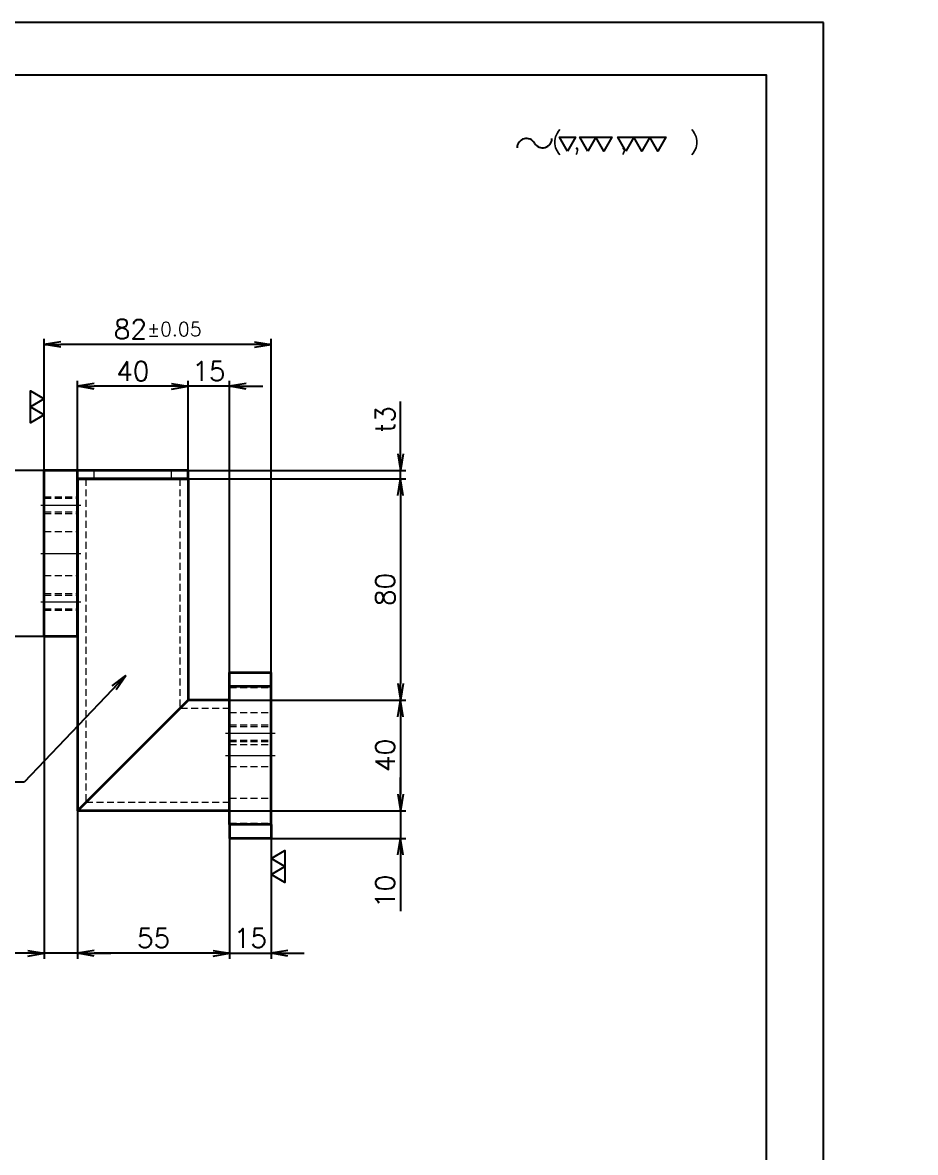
# Model space of a CAD drawing. Header units: millimetres. Extents: x 11035 to 42401, y -8968 to 2503.
# Drawn here: x 14362.4 to 14685.2, y 1500.6 to 1909.1 of the extents above; entities that cross this region are included whole.
import ezdxf

# ---------------------------------------------------------------- set-up
doc = ezdxf.new("R2010")
doc.units = ezdxf.units.MM
doc.linetypes.add('CENTER-HOKUTO', pattern=[23, 20, -1, 1, -1])
doc.linetypes.add('HIDDEN-HOKUTO', pattern=[3.8, 2.5, -1.3])
doc.layers.add('AM_7', color=2, linetype='CENTER-HOKUTO', lineweight=30)
doc.layers.add('AM_HID', color=1, linetype='HIDDEN-HOKUTO', lineweight=25)
doc.layers.add('title_frame', color=7, linetype='Continuous')
doc.layers.add('word_dim', color=253, linetype='Continuous')
doc.styles.get("Standard").update_dxf_attribs({"font": 'romans.shx', "bigfont": 'bigfont.shx'})
doc.dimstyles.new('RS1-1', dxfattribs={"dimtxt": 3.5, "dimasz": 3, "dimexe": 1, "dimexo": 0, "dimgap": 1, "dimtad": 3, "dimdsep": 46, "dimtxsty": 'Standard', "dimblk1": 'OPEN', "dimblk2": 'OPEN', "dimsah": 1, "dimcen": 0, "dimclrd": 256, "dimclre": 256, "dimclrt": 3, "dimazin": 2, "dimtfac": 1, "dimtmove": 0, "dimatfit": 3, "dimldrblk": 'OPEN', "dimfxl": 0, "dimtolj": 1, "dimtzin": 0, "dimarcsym": 0})
doc.dimstyles.new('RS1-2', dxfattribs={"dimscale": 2, "dimtxt": 3.5, "dimasz": 3, "dimexe": 1, "dimexo": 0, "dimgap": 1, "dimtad": 3, "dimdsep": 46, "dimtxsty": 'Standard', "dimblk1": 'OPEN', "dimblk2": 'OPEN', "dimsah": 1, "dimcen": 0, "dimclrd": 256, "dimclre": 256, "dimclrt": 3, "dimadec": 0, "dimazin": 0, "dimtfac": 1, "dimtmove": 0, "dimatfit": 3, "dimldrblk": 'OPEN', "dimfxl": 0, "dimtolj": 1, "dimtzin": 0, "dimarcsym": 0})

# ---------------------------------------------------------------- blocks, each defined once
blk = doc.blocks.new('shiage0')
at = {"layer": 'word_dim', "color": 3, "linetype": 'Continuous'}
for centre, start, end in [((1.69, 0), 30, 180), ((4.61, 1.69), 210, 0)]:
    blk.add_arc(centre, 1.69, start, end, dxfattribs=at)
blk = doc.blocks.new('10')
at = {"layer": 'title_frame', "color": 3, "linetype": 'Continuous'}
for points in [[(9.63, 2.65), (8.18, 5.15), (11.07, 5.15)], [(13.31, 2.65), (11.86, 5.15), (17.64, 5.15), (16.2, 2.65), (14.75, 5.15)], [(20.17, 2.65), (18.73, 5.15), (27.4, 5.15), (25.95, 2.65), (24.51, 5.15), (23.06, 2.65), (21.62, 5.15)]]:
    blk.add_lwpolyline(points, close=True, dxfattribs=at)
blk.add_blockref('shiage0', (0.52, 3.24), dxfattribs=at)
blk.add_text('( ,   ,     )', height=3, dxfattribs=at).set_placement((6.84, 2.97))
blk = doc.blocks.new('_Open')
at = {"color": 0, "lineweight": -2}
for p, q in [((-1, 0.167), (0, 0)), ((-1, -0.167), (0, 0)), ((0, 0), (-1, 0))]:
    blk.add_line(p, q, dxfattribs=at)
blk = doc.blocks.new('*D65')
at = {"layer": 'DEFPOINTS', "color": 0, "linetype": 'Continuous', "ltscale": 2}
for p in [(14437.22, 1614.12), (14452.22, 1614.12), (14452.22, 1572.6)]:
    blk.add_point(p, dxfattribs=at)
at = {"layer": 'word_dim', "linetype": 'Continuous', "lineweight": -2, "ltscale": 2}
for p, q in [((14437.22, 1614.12), (14437.22, 1570.6)), ((14452.22, 1614.12), (14452.22, 1570.6)), ((14431.22, 1572.6), (14425.22, 1572.6)), ((14437.22, 1572.6), (14452.22, 1572.6)), ((14458.22, 1572.6), (14464.22, 1572.6))]:
    blk.add_line(p, q, dxfattribs=at)
at = {"layer": 'word_dim', "linetype": 'Continuous', "lineweight": -2, "ltscale": 2, "xscale": 6, "yscale": 6, "zscale": 6}
blk.add_blockref('_Open', (14437.22, 1572.6), dxfattribs=at)
at = {"layer": 'word_dim', "linetype": 'Continuous', "lineweight": -2, "ltscale": 2, "xscale": 6, "yscale": 6, "zscale": 6, "rotation": 180}
blk.add_blockref('_Open', (14452.22, 1572.6), dxfattribs=at)
at = {"layer": 'word_dim', "color": 3, "linetype": 'Continuous', "ltscale": 2, "insert": (14444.72, 1578.1), "char_height": 7, "attachment_point": 5}
blk.add_mtext('\\A1;15', dxfattribs=at)
blk = doc.blocks.new('*D66')
at = {"layer": 'DEFPOINTS', "color": 0, "linetype": 'Continuous', "ltscale": 2}
for p in [(14382.22, 1624.12), (14437.22, 1614.12), (14382.22, 1572.6)]:
    blk.add_point(p, dxfattribs=at)
at = {"layer": 'word_dim', "linetype": 'Continuous', "lineweight": -2, "ltscale": 2}
for p, q in [((14382.22, 1624.12), (14382.22, 1570.6)), ((14437.22, 1614.12), (14437.22, 1570.6)), ((14431.22, 1572.6), (14388.22, 1572.6))]:
    blk.add_line(p, q, dxfattribs=at)
at = {"layer": 'word_dim', "linetype": 'Continuous', "lineweight": -2, "ltscale": 2, "xscale": 6, "yscale": 6, "zscale": 6, "rotation": 180}
blk.add_blockref('_Open', (14382.22, 1572.6), dxfattribs=at)
at = {"layer": 'word_dim', "linetype": 'Continuous', "lineweight": -2, "ltscale": 2, "xscale": 6, "yscale": 6, "zscale": 6}
blk.add_blockref('_Open', (14437.22, 1572.6), dxfattribs=at)
at = {"layer": 'word_dim', "color": 3, "linetype": 'Continuous', "ltscale": 2, "insert": (14409.72, 1578.1), "char_height": 7, "attachment_point": 5}
blk.add_mtext('\\A1;55', dxfattribs=at)
blk = doc.blocks.new('*D67')
at = {"layer": 'DEFPOINTS', "color": 0, "linetype": 'Continuous', "ltscale": 2}
for p in [(14370.22, 1687.12), (14382.22, 1687.12), (14370.22, 1572.6)]:
    blk.add_point(p, dxfattribs=at)
at = {"layer": 'word_dim', "linetype": 'Continuous', "lineweight": -2, "ltscale": 2}
for p, q in [((14370.22, 1687.12), (14370.22, 1570.6)), ((14382.22, 1687.12), (14382.22, 1570.6)), ((14364.22, 1572.6), (14343.88, 1572.6)), ((14382.22, 1572.6), (14370.22, 1572.6)), ((14388.22, 1572.6), (14394.22, 1572.6))]:
    blk.add_line(p, q, dxfattribs=at)
at = {"layer": 'word_dim', "linetype": 'Continuous', "lineweight": -2, "ltscale": 2, "xscale": 6, "yscale": 6, "zscale": 6}
blk.add_blockref('_Open', (14370.22, 1572.6), dxfattribs=at)
at = {"layer": 'word_dim', "linetype": 'Continuous', "lineweight": -2, "ltscale": 2, "xscale": 6, "yscale": 6, "zscale": 6, "rotation": 180}
blk.add_blockref('_Open', (14382.22, 1572.6), dxfattribs=at)
at = {"layer": 'word_dim', "color": 3, "linetype": 'Continuous', "ltscale": 2, "insert": (14351.05, 1578.1), "char_height": 7, "attachment_point": 5}
blk.add_mtext('\\A1;12', dxfattribs=at)
blk = doc.blocks.new('*D68')
at = {"layer": 'DEFPOINTS', "color": 0, "linetype": 'Continuous', "ltscale": 2}
for p in [(14370.22, 1792.71), (14370.22, 1747.12), (14452.22, 1674.12)]:
    blk.add_point(p, dxfattribs=at)
at = {"layer": 'word_dim', "linetype": 'Continuous', "lineweight": -2, "ltscale": 2}
for p, q in [((14370.22, 1747.12), (14370.22, 1794.71)), ((14452.22, 1674.12), (14452.22, 1794.71)), ((14446.22, 1792.71), (14376.22, 1792.71))]:
    blk.add_line(p, q, dxfattribs=at)
at = {"layer": 'word_dim', "linetype": 'Continuous', "lineweight": -2, "ltscale": 2, "xscale": 6, "yscale": 6, "zscale": 6, "rotation": 180}
blk.add_blockref('_Open', (14370.22, 1792.71), dxfattribs=at)
at = {"layer": 'word_dim', "linetype": 'Continuous', "lineweight": -2, "ltscale": 2, "xscale": 6, "yscale": 6, "zscale": 6}
blk.add_blockref('_Open', (14452.22, 1792.71), dxfattribs=at)
at = {"layer": 'word_dim', "color": 3, "linetype": 'Continuous', "ltscale": 2, "insert": (14411.22, 1798.21), "char_height": 7, "attachment_point": 5}
blk.add_mtext('\\A1;82{\\H0.715x;%%p0.05}', dxfattribs=at)
blk = doc.blocks.new('*D69')
at = {"layer": 'DEFPOINTS', "color": 0, "linetype": 'Continuous', "ltscale": 2}
for p in [(14422.22, 1744.12), (14437.22, 1664.12), (14498.98, 1664.12)]:
    blk.add_point(p, dxfattribs=at)
at = {"layer": 'word_dim', "linetype": 'Continuous', "lineweight": -2, "ltscale": 2}
for p, q in [((14422.22, 1744.12), (14500.98, 1744.12)), ((14498.98, 1738.12), (14498.98, 1670.12)), ((14437.22, 1664.12), (14500.98, 1664.12))]:
    blk.add_line(p, q, dxfattribs=at)
at = {"layer": 'word_dim', "linetype": 'Continuous', "lineweight": -2, "ltscale": 2, "xscale": 6, "yscale": 6, "zscale": 6}
for p, rotation in [((14498.98, 1744.12), 90), ((14498.98, 1664.12), 270)]:
    blk.add_blockref('_Open', p, dxfattribs=dict(at, rotation=rotation))
at = {"layer": 'word_dim', "color": 3, "linetype": 'Continuous', "ltscale": 2, "insert": (14493.48, 1704.12), "char_height": 7, "attachment_point": 5, "rotation": 90}
blk.add_mtext('\\A1;80', dxfattribs=at)
blk = doc.blocks.new('*D70')
at = {"layer": 'DEFPOINTS', "color": 0, "linetype": 'Continuous', "ltscale": 2}
for p in [(14437.22, 1664.12), (14437.22, 1624.12), (14498.98, 1624.12)]:
    blk.add_point(p, dxfattribs=at)
at = {"layer": 'word_dim', "linetype": 'Continuous', "lineweight": -2, "ltscale": 2}
for p, q in [((14437.22, 1664.12), (14500.98, 1664.12)), ((14498.98, 1658.12), (14498.98, 1630.12)), ((14437.22, 1624.12), (14500.98, 1624.12))]:
    blk.add_line(p, q, dxfattribs=at)
at = {"layer": 'word_dim', "linetype": 'Continuous', "lineweight": -2, "ltscale": 2, "xscale": 6, "yscale": 6, "zscale": 6}
for p, rotation in [((14498.98, 1664.12), 90), ((14498.98, 1624.12), 270)]:
    blk.add_blockref('_Open', p, dxfattribs=dict(at, rotation=rotation))
at = {"layer": 'word_dim', "color": 3, "linetype": 'Continuous', "ltscale": 2, "insert": (14493.48, 1644.12), "char_height": 7, "attachment_point": 5, "rotation": 90}
blk.add_mtext('\\A1;40', dxfattribs=at)
blk = doc.blocks.new('*D71')
at = {"layer": 'DEFPOINTS', "color": 0, "linetype": 'Continuous', "ltscale": 2}
for p in [(14422.22, 1777.57), (14422.22, 1747.12), (14437.22, 1674.12)]:
    blk.add_point(p, dxfattribs=at)
at = {"layer": 'word_dim', "linetype": 'Continuous', "lineweight": -2, "ltscale": 2}
for p, q in [((14416.22, 1777.57), (14410.22, 1777.57)), ((14422.22, 1747.12), (14422.22, 1779.57)), ((14437.22, 1777.57), (14422.22, 1777.57)), ((14437.22, 1674.12), (14437.22, 1779.57)), ((14443.22, 1777.57), (14449.22, 1777.57))]:
    blk.add_line(p, q, dxfattribs=at)
at = {"layer": 'word_dim', "linetype": 'Continuous', "lineweight": -2, "ltscale": 2, "xscale": 6, "yscale": 6, "zscale": 6}
blk.add_blockref('_Open', (14422.22, 1777.57), dxfattribs=at)
at = {"layer": 'word_dim', "linetype": 'Continuous', "lineweight": -2, "ltscale": 2, "xscale": 6, "yscale": 6, "zscale": 6, "rotation": 180}
blk.add_blockref('_Open', (14437.22, 1777.57), dxfattribs=at)
at = {"layer": 'word_dim', "color": 3, "linetype": 'Continuous', "ltscale": 2, "insert": (14429.72, 1783.07), "char_height": 7, "attachment_point": 5}
blk.add_mtext('\\A1;15', dxfattribs=at)
blk = doc.blocks.new('*D72')
at = {"layer": 'DEFPOINTS', "color": 0, "linetype": 'Continuous', "ltscale": 2}
for p in [(14382.22, 1777.57), (14382.22, 1747.12), (14422.22, 1747.12)]:
    blk.add_point(p, dxfattribs=at)
at = {"layer": 'word_dim', "linetype": 'Continuous', "lineweight": -2, "ltscale": 2}
for p, q in [((14382.22, 1747.12), (14382.22, 1779.57)), ((14416.22, 1777.57), (14388.22, 1777.57)), ((14422.22, 1747.12), (14422.22, 1779.57))]:
    blk.add_line(p, q, dxfattribs=at)
at = {"layer": 'word_dim', "linetype": 'Continuous', "lineweight": -2, "ltscale": 2, "xscale": 6, "yscale": 6, "zscale": 6, "rotation": 180}
blk.add_blockref('_Open', (14382.22, 1777.57), dxfattribs=at)
at = {"layer": 'word_dim', "linetype": 'Continuous', "lineweight": -2, "ltscale": 2, "xscale": 6, "yscale": 6, "zscale": 6}
blk.add_blockref('_Open', (14422.22, 1777.57), dxfattribs=at)
at = {"layer": 'word_dim', "color": 3, "linetype": 'Continuous', "ltscale": 2, "insert": (14402.22, 1783.07), "char_height": 7, "attachment_point": 5}
blk.add_mtext('\\A1;40', dxfattribs=at)
blk = doc.blocks.new('*D73')
at = {"layer": 'DEFPOINTS', "color": 0, "linetype": 'Continuous', "ltscale": 2}
for p in [(14422.22, 1747.12), (14422.22, 1744.12), (14498.98, 1744.12)]:
    blk.add_point(p, dxfattribs=at)
at = {"layer": 'word_dim', "linetype": 'Continuous', "lineweight": -2, "ltscale": 2}
for p, q in [((14498.98, 1753.12), (14498.98, 1772.12)), ((14422.22, 1747.12), (14500.98, 1747.12)), ((14498.98, 1744.12), (14498.98, 1747.12)), ((14422.22, 1744.12), (14500.98, 1744.12)), ((14498.98, 1738.12), (14498.98, 1732.12))]:
    blk.add_line(p, q, dxfattribs=at)
at = {"layer": 'word_dim', "linetype": 'Continuous', "lineweight": -2, "ltscale": 2, "xscale": 6, "yscale": 6, "zscale": 6}
for p, rotation in [((14498.98, 1747.12), 270), ((14498.98, 1744.12), 90)]:
    blk.add_blockref('_Open', p, dxfattribs=dict(at, rotation=rotation))
at = {"layer": 'word_dim', "color": 3, "linetype": 'Continuous', "ltscale": 2, "insert": (14493.48, 1765.62), "char_height": 7, "attachment_point": 5, "rotation": 90}
blk.add_mtext('\\A1;t3', dxfattribs=at)
blk = doc.blocks.new('*D74')
at = {"layer": 'DEFPOINTS', "color": 0, "linetype": 'Continuous', "ltscale": 2}
for p in [(14453.72, 1624.12), (14498.98, 1624.12), (14452.22, 1614.12)]:
    blk.add_point(p, dxfattribs=at)
at = {"layer": 'word_dim', "linetype": 'Continuous', "lineweight": -2, "ltscale": 2}
for p, q in [((14498.98, 1630.12), (14498.98, 1636.12)), ((14453.72, 1624.12), (14500.98, 1624.12)), ((14498.98, 1624.12), (14498.98, 1614.12)), ((14452.22, 1614.12), (14500.98, 1614.12)), ((14498.98, 1608.12), (14498.98, 1587.79))]:
    blk.add_line(p, q, dxfattribs=at)
at = {"layer": 'word_dim', "linetype": 'Continuous', "lineweight": -2, "ltscale": 2, "xscale": 6, "yscale": 6, "zscale": 6}
for p, rotation in [((14498.98, 1624.12), 270), ((14498.98, 1614.12), 90)]:
    blk.add_blockref('_Open', p, dxfattribs=dict(at, rotation=rotation))
at = {"layer": 'word_dim', "color": 3, "linetype": 'Continuous', "ltscale": 2, "insert": (14493.48, 1594.96), "char_height": 7, "attachment_point": 5, "rotation": 90}
blk.add_mtext('\\A1;10', dxfattribs=at)
blk = doc.blocks.new('*D79')
at = {"layer": 'DEFPOINTS', "color": 0, "linetype": 'Continuous', "ltscale": 2}
for p in [(14370.22, 1747.12), (14326.79, 1687.12), (14370.22, 1687.12)]:
    blk.add_point(p, dxfattribs=at)
at = {"layer": 'word_dim', "linetype": 'Continuous', "lineweight": -2, "ltscale": 2}
for p, q in [((14370.22, 1747.12), (14324.79, 1747.12)), ((14326.79, 1741.12), (14326.79, 1693.12)), ((14370.22, 1687.12), (14324.79, 1687.12))]:
    blk.add_line(p, q, dxfattribs=at)
at = {"layer": 'word_dim', "linetype": 'Continuous', "lineweight": -2, "ltscale": 2, "xscale": 6, "yscale": 6, "zscale": 6}
for p, rotation in [((14326.79, 1747.12), 90), ((14326.79, 1687.12), 270)]:
    blk.add_blockref('_Open', p, dxfattribs=dict(at, rotation=rotation))
at = {"layer": 'word_dim', "color": 3, "linetype": 'Continuous', "ltscale": 2, "insert": (14321.29, 1717.12), "char_height": 7, "attachment_point": 5, "rotation": 90}
blk.add_mtext('\\A1;60', dxfattribs=at)
blk = doc.blocks.new('*D176')
at = {"layer": 'DEFPOINTS', "color": 0, "linetype": 'Continuous', "ltscale": 2}
for p in [(12963.73, 1548.82), (12963.73, 1529.4), (12979.23, 1529.4)]:
    blk.add_point(p, dxfattribs=at)
at = {"layer": 'DEFPOINTS', "color": 0, "ltscale": 2}
for p in [(42286.85, -8849.77), (42263.85, -8854.69), (42286.85, -8857.69)]:
    blk.add_point(p, dxfattribs=at)
at = {"layer": 'word_dim', "linetype": 'Continuous', "lineweight": -2, "ltscale": 2}
for p, q in [((12963.73, 1548.82), (12934.02, 1548.82)), ((12963.73, 1529.4), (12963.73, 1549.82)), ((12976.23, 1548.82), (12966.73, 1548.82)), ((12979.23, 1529.4), (12979.23, 1549.82))]:
    blk.add_line(p, q, dxfattribs=at)
at = {"layer": 'word_dim', "lineweight": 25, "ltscale": 2}
for p, q in [((42263.85, -8854.69), (42263.85, -8848.77)), ((42266.85, -8849.77), (42283.85, -8849.77)), ((42286.85, -8857.69), (42286.85, -8848.77))]:
    blk.add_line(p, q, dxfattribs=at)
at = {"layer": 'word_dim', "linetype": 'Continuous', "lineweight": -2, "ltscale": 2, "xscale": 3, "yscale": 3, "zscale": 3, "rotation": 180}
blk.add_blockref('_Open', (12963.73, 1548.82), dxfattribs=at)
at = {"layer": 'word_dim', "linetype": 'Continuous', "lineweight": -2, "ltscale": 2, "xscale": 3, "yscale": 3, "zscale": 3}
blk.add_blockref('_Open', (12979.23, 1548.82), dxfattribs=at)
at = {"layer": 'word_dim', "lineweight": 25, "ltscale": 2, "xscale": 3, "yscale": 3, "zscale": 3, "rotation": 180}
blk.add_blockref('_Open', (42263.85, -8849.77), dxfattribs=at)
at = {"layer": 'word_dim', "lineweight": 25, "ltscale": 2, "xscale": 3, "yscale": 3, "zscale": 3}
blk.add_blockref('_Open', (42286.85, -8849.77), dxfattribs=at)
at = {"layer": 'word_dim', "color": 3, "linetype": 'Continuous', "ltscale": 2, "insert": (12947.37, 1552.67), "char_height": 3.5, "attachment_point": 5}
blk.add_mtext('\\A1;%%C15.5{\\H0.7x;\\S+0^ -0.05;}', dxfattribs=at)
at = {"layer": 'word_dim', "color": 3, "ltscale": 2, "insert": (42275.35, -8847.02), "char_height": 3.5, "attachment_point": 5}
blk.add_mtext('\\A1;23', dxfattribs=at)
blk = doc.blocks.new('*D177')
at = {"layer": 'DEFPOINTS', "color": 0, "linetype": 'Continuous', "ltscale": 2}
for p in [(12963.73, 1529.4), (12979.23, 1521.4), (13006.99, 1521.4)]:
    blk.add_point(p, dxfattribs=at)
at = {"layer": 'DEFPOINTS', "color": 0, "ltscale": 2}
for p in [(42316.85, -8864.8), (42321.85, -8874.69), (42316.85, -8883.05)]:
    blk.add_point(p, dxfattribs=at)
at = {"layer": 'word_dim', "linetype": 'Continuous', "lineweight": -2, "ltscale": 2}
for p, q in [((13006.99, 1532.4), (13006.99, 1535.4)), ((12963.73, 1529.4), (13007.99, 1529.4)), ((13006.99, 1529.4), (13006.99, 1521.4)), ((12979.23, 1521.4), (13007.99, 1521.4)), ((13006.99, 1518.4), (13006.99, 1515.4))]:
    blk.add_line(p, q, dxfattribs=at)
at = {"layer": 'word_dim', "lineweight": 25, "ltscale": 2}
for p, q in [((42316.85, -8864.8), (42316.85, -8884.05)), ((42321.85, -8874.69), (42321.85, -8884.05)), ((42313.85, -8883.05), (42310.85, -8883.05)), ((42321.85, -8883.05), (42316.85, -8883.05)), ((42324.85, -8883.05), (42327.85, -8883.05))]:
    blk.add_line(p, q, dxfattribs=at)
at = {"layer": 'word_dim', "linetype": 'Continuous', "lineweight": -2, "ltscale": 2, "xscale": 3, "yscale": 3, "zscale": 3}
for p, rotation in [((13006.99, 1529.4), 270), ((13006.99, 1521.4), 90)]:
    blk.add_blockref('_Open', p, dxfattribs=dict(at, rotation=rotation))
at = {"layer": 'word_dim', "lineweight": 25, "ltscale": 2, "xscale": 3, "yscale": 3, "zscale": 3}
blk.add_blockref('_Open', (42316.85, -8883.05), dxfattribs=at)
at = {"layer": 'word_dim', "lineweight": 25, "ltscale": 2, "xscale": 3, "yscale": 3, "zscale": 3, "rotation": 180}
blk.add_blockref('_Open', (42321.85, -8883.05), dxfattribs=at)
at = {"layer": 'word_dim', "color": 3, "linetype": 'Continuous', "ltscale": 2, "insert": (13004.24, 1525.4), "char_height": 3.5, "attachment_point": 5, "rotation": 90}
blk.add_mtext('\\A1;8', dxfattribs=at)
at = {"layer": 'word_dim', "color": 3, "ltscale": 2, "insert": (42319.35, -8880.3), "char_height": 3.5, "attachment_point": 5}
blk.add_mtext('\\A1;5', dxfattribs=at)
blk = doc.blocks.new('*D178')
at = {"layer": 'DEFPOINTS', "color": 0, "linetype": 'Continuous', "ltscale": 2}
for p in [(12976.24, 1569.81), (12969.75, 1539.82), (12973.21, 1539.82), (12963.73, 1529.4), (12979.23, 1529.4)]:
    blk.add_point(p, dxfattribs=at)
at = {"layer": 'DEFPOINTS', "color": 0, "ltscale": 2}
for p in [(42315.82, -8863.94), (42317.89, -8861.45)]:
    blk.add_point(p, dxfattribs=at)
at = {"layer": 'word_dim', "linetype": 'Continuous', "lineweight": -2, "ltscale": 2}
for q in [(12957.28, 1567.42), (12985.68, 1567.42)]:
    blk.add_line((12971.48, 1542.82), q, dxfattribs=at)
at = {"layer": 'word_dim', "lineweight": 25, "ltscale": 2}
for p, q in [((42335.5, -8840.23), (42319.81, -8859.14)), ((42377.1, -8840.23), (42335.5, -8840.23)), ((42315.82, -8863.94), (42317.89, -8861.45)), ((42313.9, -8866.25), (42311.99, -8868.56))]:
    blk.add_line(p, q, dxfattribs=at)
at = {"layer": 'word_dim', "linetype": 'Continuous', "lineweight": -2, "ltscale": 2}
blk.add_arc((12971.48, 1542.82), 27.4, 66.276, 113.724, dxfattribs=at)
at = {"layer": 'word_dim', "linetype": 'Continuous', "lineweight": -2, "ltscale": 2, "xscale": 3, "yscale": 3, "zscale": 3}
for p, rotation in [((12957.78, 1566.56), 206.8619962460085), ((12985.18, 1566.56), 333.1380037539915)]:
    blk.add_blockref('_Open', p, dxfattribs=dict(at, rotation=rotation))
at = {"layer": 'word_dim', "lineweight": 25, "ltscale": 2, "xscale": 3, "yscale": 3, "zscale": 3}
for p, rotation in [((42317.89, -8861.45), 230.3130372418511), ((42315.82, -8863.94), 50.31303724185107)]:
    blk.add_blockref('_Open', p, dxfattribs=dict(at, rotation=rotation))
at = {"layer": 'word_dim', "color": 3, "linetype": 'Continuous', "ltscale": 2, "insert": (12971.48, 1572.98), "char_height": 3.5, "attachment_point": 5}
blk.add_mtext('\\A1;60°', dxfattribs=at)
at = {"layer": 'word_dim', "color": 3, "ltscale": 2, "insert": (42356.8, -8837.48), "char_height": 3.5, "attachment_point": 5}
blk.add_mtext('\\A1;TAP{\\Fromans,bigfont|c134;.2-}M{\\Fromans,bigfont|c134;4} THRU', dxfattribs=at)
blk = doc.blocks.new('*D181')
at = {"layer": 'DEFPOINTS', "color": 0, "linetype": 'Continuous', "ltscale": 2}
for p in [(12943.98, 1506.4), (12998.98, 1506.4), (12943.98, 1471.43)]:
    blk.add_point(p, dxfattribs=at)
at = {"layer": 'DEFPOINTS', "color": 0, "ltscale": 2}
for p in [(42321.85, -8918.03), (42321.85, -8929.03), (42338, -8929.03)]:
    blk.add_point(p, dxfattribs=at)
at = {"layer": 'word_dim', "linetype": 'Continuous', "lineweight": -2, "ltscale": 2}
for p, q in [((12943.98, 1506.4), (12943.98, 1470.43)), ((12998.98, 1506.4), (12998.98, 1470.43)), ((12995.98, 1471.43), (12946.98, 1471.43))]:
    blk.add_line(p, q, dxfattribs=at)
at = {"layer": 'word_dim', "lineweight": 25, "ltscale": 2}
for p, q in [((42321.85, -8918.03), (42338.69, -8918.03)), ((42338, -8920.83), (42338, -8926.23)), ((42321.85, -8929.03), (42338.69, -8929.03))]:
    blk.add_line(p, q, dxfattribs=at)
at = {"layer": 'word_dim', "linetype": 'Continuous', "lineweight": -2, "ltscale": 2, "xscale": 3, "yscale": 3, "zscale": 3, "rotation": 180}
blk.add_blockref('_Open', (12943.98, 1471.43), dxfattribs=at)
at = {"layer": 'word_dim', "linetype": 'Continuous', "lineweight": -2, "ltscale": 2, "xscale": 3, "yscale": 3, "zscale": 3}
blk.add_blockref('_Open', (12998.98, 1471.43), dxfattribs=at)
at = {"layer": 'word_dim', "lineweight": 25, "ltscale": 2, "xscale": 2.8, "yscale": 2.8, "zscale": 2.8}
for p, rotation in [((42338, -8918.03), 90), ((42338, -8929.03), 270)]:
    blk.add_blockref('_Open', p, dxfattribs=dict(at, rotation=rotation))
at = {"layer": 'word_dim', "color": 3, "linetype": 'Continuous', "ltscale": 2, "insert": (12971.48, 1474.18), "char_height": 3.5, "attachment_point": 5}
blk.add_mtext('\\A1;%%c55', dxfattribs=at)
at = {"layer": 'word_dim', "color": 3, "ltscale": 2, "insert": (42335.55, -8923.53), "char_height": 3.5, "attachment_point": 5, "rotation": 90}
blk.add_mtext('\\A1;%%c11', dxfattribs=at)

msp = doc.modelspace()

# ---------------------------------------------------------------- linework, layer by layer
at = {"color": 7, "lineweight": 35}
for p, q in [((14370.218, 1687.125), (14370.218, 1747.125)), ((14382.218, 1687.125), (14382.218, 1747.125)), ((14416.218, 1747.125), (14388.218, 1747.125)), ((14382.218, 1744.125), (14382.218, 1624.125)), ((14388.218, 1744.125), (14416.218, 1744.125)), ((14416.218, 1744.125), (14388.218, 1744.125)), ((14422.218, 1744.125), (14422.218, 1664.125)), ((14437.218, 1619.125), (14437.218, 1669.125)), ((14452.218, 1619.125), (14452.218, 1669.125)), ((14416.218, 1658.125), (14388.218, 1630.125)), ((14388.218, 1630.125), (14416.218, 1658.125)), ((14437.218, 1624.125), (14382.218, 1624.125))]:
    msp.add_line(p, q, dxfattribs=at)
at = {"color": 7, "lineweight": 35, "ltscale": 0.3}
for p, q in [((14382.218, 1747.125), (14370.218, 1747.125)), ((14382.218, 1687.125), (14370.218, 1687.125))]:
    msp.add_line(p, q, dxfattribs=at)
at = {"color": 7, "lineweight": 35, "ltscale": 0.075}
for p, q in [((14382.218, 1744.125), (14382.218, 1747.125)), ((14422.218, 1744.125), (14422.218, 1747.125))]:
    msp.add_line(p, q, dxfattribs=at)
at = {"color": 7, "lineweight": 35, "ltscale": 0.15}
for p, q in [((14388.218, 1747.125), (14382.218, 1747.125)), ((14422.218, 1747.125), (14416.218, 1747.125)), ((14382.218, 1744.125), (14388.218, 1744.125)), ((14388.218, 1744.125), (14382.218, 1744.125)), ((14416.218, 1744.125), (14422.218, 1744.125)), ((14422.218, 1744.125), (14416.218, 1744.125))]:
    msp.add_line(p, q, dxfattribs=at)
at = {"color": 7, "lineweight": 35, "ltscale": 0.375}
for p, q in [((14437.218, 1674.125), (14452.218, 1674.125)), ((14437.218, 1669.125), (14452.218, 1669.125)), ((14437.218, 1664.125), (14422.218, 1664.125)), ((14452.218, 1619.125), (14437.218, 1619.125)), ((14452.218, 1614.125), (14437.218, 1614.125))]:
    msp.add_line(p, q, dxfattribs=at)
at = {"color": 7, "lineweight": 35, "ltscale": 0.125}
for p, q in [((14437.218, 1669.125), (14437.218, 1674.125)), ((14452.218, 1669.125), (14452.218, 1674.125)), ((14437.218, 1619.125), (14437.218, 1614.125)), ((14452.218, 1619.125), (14452.218, 1614.125))]:
    msp.add_line(p, q, dxfattribs=at)
at = {"color": 7, "lineweight": 35, "ltscale": 0.212132}
for p, q in [((14416.218, 1658.125), (14422.218, 1664.125)), ((14422.218, 1664.125), (14416.218, 1658.125)), ((14382.218, 1624.125), (14388.218, 1630.125)), ((14388.218, 1630.125), (14382.218, 1624.125))]:
    msp.add_line(p, q, dxfattribs=at)
at = {"layer": 'AM_7', "color": 2, "lineweight": 13}
for p, q in [((14388.218, 1743.825), (14388.218, 1747.425)), ((14416.218, 1743.825), (14416.218, 1747.425)), ((14369.018, 1734.625), (14383.418, 1734.625)), ((14369.018, 1717.125), (14383.418, 1717.125)), ((14369.018, 1699.625), (14383.418, 1699.625)), ((14435.718, 1664.125), (14453.718, 1664.125)), ((14435.718, 1652.125), (14453.718, 1652.125)), ((14435.718, 1644.125), (14453.718, 1644.125)), ((14435.718, 1624.125), (14453.718, 1624.125))]:
    msp.add_line(p, q, dxfattribs=at)
at = {"layer": 'AM_HID', "color": 1, "lineweight": 13}
for p, q in [((14385.218, 1744.125), (14385.218, 1627.125)), ((14419.218, 1744.125), (14419.218, 1661.125)), ((14370.218, 1737.625), (14382.218, 1737.625)), ((14370.218, 1737.625), (14382.218, 1737.625)), ((14370.218, 1737.625), (14382.218, 1737.625)), ((14370.218, 1737.625), (14382.218, 1737.625)), ((14370.218, 1737.083), (14382.218, 1737.083)), ((14370.218, 1737.083), (14382.218, 1737.083)), ((14370.218, 1737.083), (14382.218, 1737.083)), ((14370.218, 1737.083), (14382.218, 1737.083)), ((14370.218, 1732.166), (14382.218, 1732.166)), ((14370.218, 1732.166), (14382.218, 1732.166)), ((14370.218, 1732.166), (14382.218, 1732.166)), ((14370.218, 1732.166), (14382.218, 1732.166)), ((14370.218, 1731.625), (14382.218, 1731.625)), ((14370.218, 1731.625), (14382.218, 1731.625)), ((14370.218, 1731.625), (14382.218, 1731.625)), ((14370.218, 1731.625), (14382.218, 1731.625)), ((14370.218, 1725.125), (14382.218, 1725.125)), ((14370.218, 1725.125), (14382.218, 1725.125)), ((14370.218, 1709.125), (14382.218, 1709.125)), ((14370.218, 1709.125), (14382.218, 1709.125)), ((14370.218, 1702.625), (14382.218, 1702.625)), ((14370.218, 1702.625), (14382.218, 1702.625)), ((14370.218, 1702.625), (14382.218, 1702.625)), ((14370.218, 1702.625), (14382.218, 1702.625)), ((14370.218, 1702.083), (14382.218, 1702.083)), ((14370.218, 1702.083), (14382.218, 1702.083)), ((14370.218, 1702.083), (14382.218, 1702.083)), ((14370.218, 1702.083), (14382.218, 1702.083)), ((14370.218, 1697.166), (14382.218, 1697.166)), ((14370.218, 1697.166), (14382.218, 1697.166)), ((14370.218, 1697.166), (14382.218, 1697.166)), ((14370.218, 1697.166), (14382.218, 1697.166)), ((14370.218, 1696.625), (14382.218, 1696.625)), ((14370.218, 1696.625), (14382.218, 1696.625)), ((14370.218, 1696.625), (14382.218, 1696.625)), ((14370.218, 1696.625), (14382.218, 1696.625)), ((14452.218, 1669.125), (14437.218, 1669.125)), ((14437.218, 1668.625), (14452.218, 1668.625)), ((14437.218, 1668.625), (14452.218, 1668.625)), ((14437.218, 1664.125), (14437.218, 1658.125)), ((14437.218, 1661.125), (14419.218, 1661.125)), ((14437.218, 1659.625), (14452.218, 1659.625)), ((14437.218, 1659.625), (14452.218, 1659.625)), ((14437.218, 1658.125), (14437.218, 1630.125)), ((14437.218, 1655.125), (14452.218, 1655.125)), ((14437.218, 1655.125), (14452.218, 1655.125)), ((14437.218, 1654.583), (14452.218, 1654.583)), ((14437.218, 1654.583), (14452.218, 1654.583)), ((14437.218, 1649.666), (14452.218, 1649.666)), ((14437.218, 1649.666), (14452.218, 1649.666)), ((14437.218, 1649.125), (14452.218, 1649.125)), ((14437.218, 1649.125), (14452.218, 1649.125)), ((14437.218, 1648.125), (14452.218, 1648.125)), ((14437.218, 1648.125), (14452.218, 1648.125)), ((14437.218, 1640.125), (14452.218, 1640.125)), ((14437.218, 1640.125), (14452.218, 1640.125)), ((14437.218, 1630.125), (14437.218, 1624.125)), ((14437.218, 1627.125), (14385.218, 1627.125)), ((14437.218, 1628.625), (14452.218, 1628.625)), ((14437.218, 1628.625), (14452.218, 1628.625)), ((14437.218, 1619.625), (14452.218, 1619.625)), ((14437.218, 1619.625), (14452.218, 1619.625)), ((14437.218, 1619.125), (14452.218, 1619.125))]:
    msp.add_line(p, q, dxfattribs=at)
at = {"layer": 'title_frame', "color": 4}
msp.add_lwpolyline([(14651.898, 1909.078), (13811.898, 1909.078), (13811.898, 1315.078), (14651.898, 1315.078)], close=True, dxfattribs=at)
at = {"layer": 'title_frame'}
msp.add_lwpolyline([(13832.548, 1890.153), (14631.248, 1890.153), (14631.248, 1334.003), (13832.548, 1334.003)], close=True, dxfattribs=at)
at = {"layer": 'word_dim', "color": 3, "linetype": 'Continuous', "ltscale": 2}
for points in [[(14370.218, 1767.306), (14365.212, 1764.416), (14365.212, 1775.976), (14370.218, 1773.086), (14365.212, 1770.196)], [(14452.218, 1606.902), (14457.223, 1609.792), (14457.223, 1598.232), (14452.218, 1601.122), (14457.223, 1604.012)]]:
    msp.add_lwpolyline(points, close=True, dxfattribs=at)

# ---------------------------------------------------------------- block references
at = {"layer": 'word_dim', "linetype": 'Continuous', "ltscale": 2, "xscale": 2, "yscale": 2, "zscale": 2}
msp.add_blockref('10', (14540.112, 1857.32), dxfattribs=at)

# ---------------------------------------------------------------- dimensions: what is measured, and where the dimension line sits
at = {"layer": 'word_dim', "linetype": 'Continuous', "ltscale": 2}
for base, p1, p2, text, dimstyle, picture, middle in [((14370.218, 1792.707), (14452.218, 1674.125), (14370.218, 1747.125), '<>{\\H0.715x;%%p0.05}', 'RS1-2', '*D68', (14411.218, 1798.207)), ((12963.732, 1548.817), (12979.232, 1529.401), (12963.732, 1529.401), '%%C<>{\\H0.7x;\\S+0^ -0.05;}', 'RS1-1', '*D176', (12947.374, 1552.675)), ((12943.982, 1471.426), (12998.982, 1506.401), (12943.982, 1506.401), '%%c<>', 'RS1-1', '*D181', (12971.482, 1474.176))]:
    dim = msp.add_linear_dim(base=base, p1=p1, p2=p2, text=text, dimstyle=dimstyle, dxfattribs=at)
    dim.commit()
    dim.dimension.update_dxf_attribs({"geometry": picture, "text_midpoint": middle})
for base, p1, p2, picture, middle in [((14382.218, 1777.568), (14422.218, 1747.125), (14382.218, 1747.125), '*D72', (14402.218, 1783.068)), ((14422.218, 1777.568), (14437.218, 1674.125), (14422.218, 1747.125), '*D71', (14429.718, 1783.068)), ((14370.218, 1572.604), (14382.218, 1687.125), (14370.218, 1687.125), '*D67', (14351.051, 1578.104)), ((14382.218, 1572.604), (14437.218, 1614.125), (14382.218, 1624.125), '*D66', (14409.718, 1578.104)), ((14452.218, 1572.604), (14437.218, 1614.125), (14452.218, 1614.125), '*D65', (14444.718, 1578.104))]:
    dim = msp.add_linear_dim(base=base, p1=p1, p2=p2, dimstyle='RS1-2', dxfattribs=at)
    dim.commit()
    dim.dimension.update_dxf_attribs({"geometry": picture, "text_midpoint": middle})
dim = msp.add_linear_dim(base=(14498.981, 1744.125), p1=(14422.218, 1747.125), p2=(14422.218, 1744.125), angle=90, text='t<>', dimstyle='RS1-2', dxfattribs=at)
dim.commit()
dim.dimension.update_dxf_attribs({"geometry": '*D73', "text_midpoint": (14498.981, 1765.625), "dimtype": 160})
for base, p1, p2, dimstyle, picture, middle in [((14326.787, 1687.125), (14370.218, 1747.125), (14370.218, 1687.125), 'RS1-2', '*D79', (14321.287, 1717.125)), ((14498.981, 1664.125), (14422.218, 1744.125), (14437.218, 1664.125), 'RS1-2', '*D69', (14493.481, 1704.125)), ((14498.981, 1624.125), (14437.218, 1664.125), (14437.218, 1624.125), 'RS1-2', '*D70', (14493.481, 1644.125)), ((13006.99, 1521.401), (12963.732, 1529.401), (12979.232, 1521.401), 'RS1-1', '*D177', (13004.24, 1525.401))]:
    dim = msp.add_linear_dim(base=base, p1=p1, p2=p2, angle=90, dimstyle=dimstyle, dxfattribs=at)
    dim.commit()
    dim.dimension.update_dxf_attribs({"geometry": picture, "text_midpoint": middle})
dim = msp.add_linear_dim(base=(14498.981, 1624.125), p1=(14452.218, 1614.125), p2=(14453.718, 1624.125), angle=90, dimstyle='RS1-2', dxfattribs=at)
dim.commit()
dim.dimension.update_dxf_attribs({"geometry": '*D74', "text_midpoint": (14498.981, 1594.958), "dimtype": 160})
dim = msp.add_angular_dim_2l(base=(12976.241, 1569.81), line1=((12973.214, 1539.825), (12979.232, 1529.401)), line2=((12969.75, 1539.825), (12963.732, 1529.401)), dimstyle='RS1-1', dxfattribs=at)
dim.commit()
dim.dimension.update_dxf_attribs({"geometry": '*D178', "text_midpoint": (12971.482, 1572.977)})

# ---------------------------------------------------------------- leaders
at = {"layer": 'word_dim', "linetype": 'Continuous', "ltscale": 2, "annotation_type": 0, "has_hookline": 1, "hookline_direction": 1, "text_width": 48.667}
msp.add_leader([(14399.678, 1672.989), (14362.929, 1634.488), (14356.929, 1634.488)], dimstyle='RS1-2', override={"dimgap": 1, "dimtad": 1}, dxfattribs=at)

doc.saveas('drawing.dxf')
